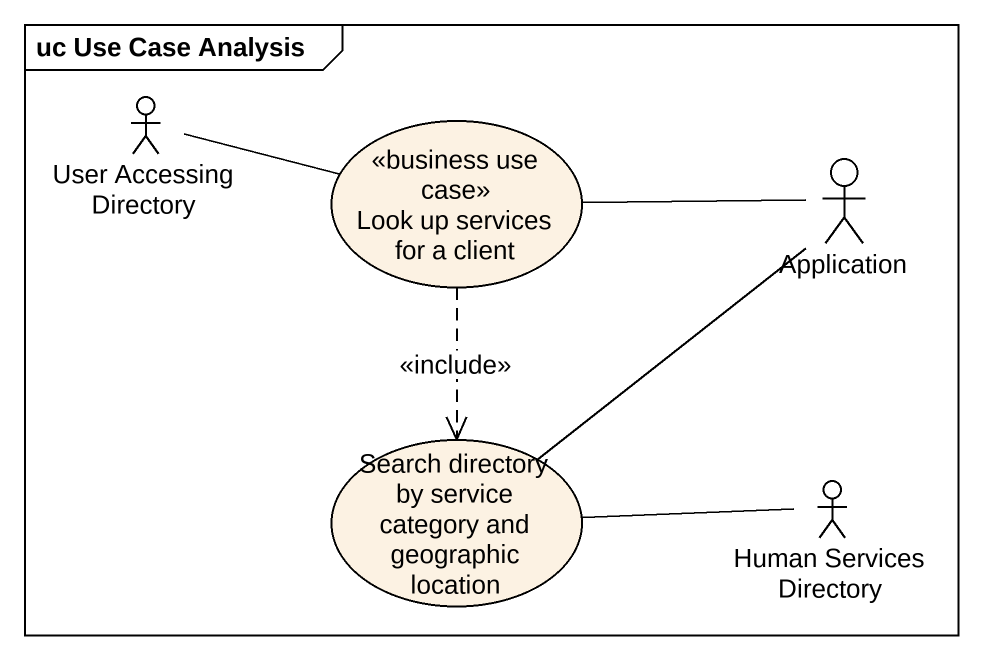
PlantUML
@startuml
mainframe uc Use Case Analysis
actor "User Accessing Directory" as User_Accessing_Directory
usecase "Look up services for a client" as Look_up_services_for_a <<business use case>>
actor Application
usecase "Search directory by service category and geographic location" as Search_directory_by_service
actor "Human Services Directory" as Human_Services_Directory
User_Accessing_Directory -right- Look_up_services_for_a
Look_up_services_for_a ..> Search_directory_by_service : <<include>>
Application -left- Look_up_services_for_a
Application -- Search_directory_by_service
Human_Services_Directory -left- Search_directory_by_service
@enduml
